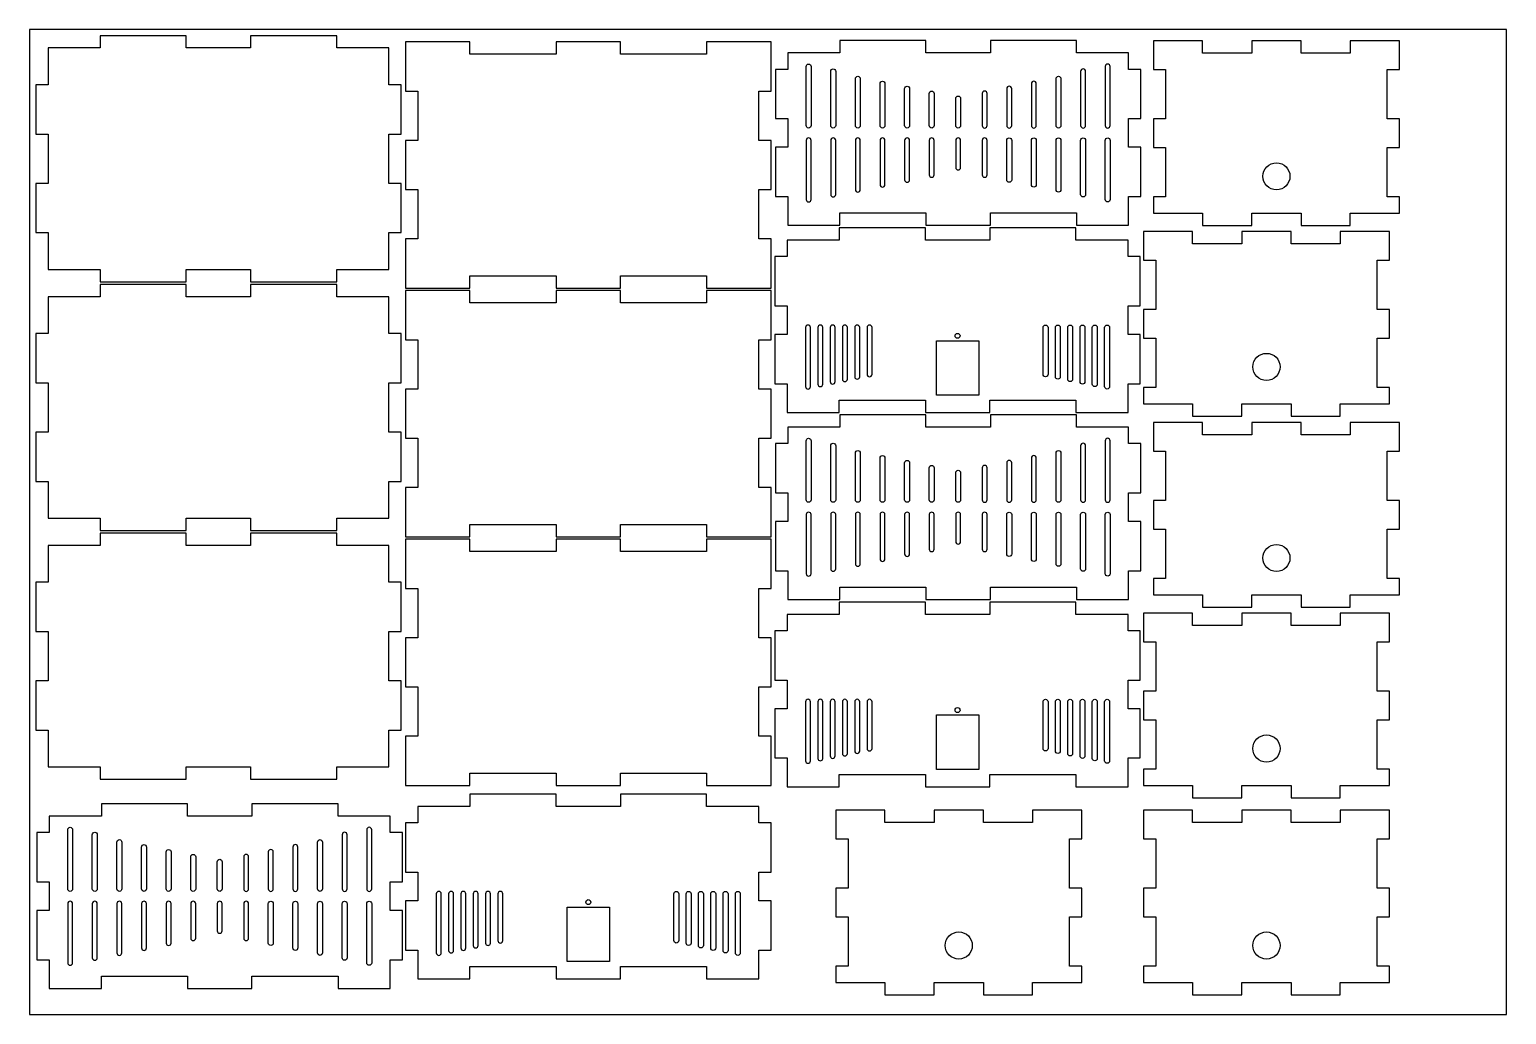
# Model space of a CAD drawing. Header units: millimetres. Extents: x 100 to 700, y -200 to 200.
import ezdxf

# ---------------------------------------------------------------- set-up
doc = ezdxf.new("R2010")
doc.units = ezdxf.units.MM
doc.layers.get('0').update_dxf_attribs({"linetype": 'CONTINUOUS'})

msp = doc.modelspace()

# ---------------------------------------------------------------- linework, layer by layer
for points in [[(100, -200), (700, -200), (700, 200), (100, 200)], [(189.83, 97.51), (224.83, 97.51), (224.83, 102.51), (246, 102.51), (246, 117.51), (251, 117.51), (251, 137.51), (246, 137.51), (246, 157.51), (251, 157.51), (251, 177.51), (246, 177.51), (246, 192.51), (224.83, 192.51), (224.83, 197.51), (189.83, 197.51), (189.83, 192.51), (163.67, 192.51), (163.67, 197.51), (128.67, 197.51), (128.67, 192.51), (107.5, 192.51), (107.5, 177.51), (102.5, 177.51), (102.5, 157.51), (107.5, 157.51), (107.5, 137.51), (102.5, 137.51), (102.5, 117.51), (107.5, 117.51), (107.5, 102.51), (128.67, 102.51), (128.67, 97.51), (163.67, 97.51), (163.67, 102.51), (189.83, 102.51)], [(340.08, 100), (375.08, 100), (375.08, 95), (401.25, 95), (401.25, 115), (396.25, 115), (396.25, 135), (401.25, 135), (401.25, 155), (396.25, 155), (396.25, 175), (401.25, 175), (401.25, 195), (375.08, 195), (375.08, 190), (340.08, 190), (340.08, 195), (313.92, 195), (313.92, 190), (278.92, 190), (278.92, 195), (252.75, 195), (252.75, 175), (257.75, 175), (257.75, 155), (252.75, 155), (252.75, 135), (257.75, 135), (257.75, 115), (252.75, 115), (252.75, 95), (278.92, 95), (278.92, 100), (313.92, 100), (313.92, 95), (340.08, 95)], [(546.5, 163.83), (551.5, 163.83), (551.5, 183.83), (546.5, 183.83), (546.5, 190.5), (525.33, 190.5), (525.33, 195.5), (490.33, 195.5), (490.33, 190.5), (464.17, 190.5), (464.17, 195.5), (429.17, 195.5), (429.17, 190.5), (408, 190.5), (408, 183.83), (403, 183.83), (403, 163.83), (408, 163.83), (408, 152.17), (403, 152.17), (403, 132.17), (408, 132.17), (408, 120.5), (429.17, 120.5), (429.17, 125.5), (464.17, 125.5), (464.17, 120.5), (490.33, 120.5), (490.33, 125.5), (525.33, 125.5), (525.33, 120.5), (546.5, 120.5), (546.5, 132.17), (551.5, 132.17), (551.5, 152.17), (546.5, 152.17)], [(651.55, 183.73), (656.55, 183.73), (656.55, 195.4), (636.55, 195.4), (636.55, 190.4), (616.55, 190.4), (616.55, 195.4), (596.55, 195.4), (596.55, 190.4), (576.55, 190.4), (576.55, 195.4), (556.55, 195.4), (556.55, 183.73), (561.55, 183.73), (561.55, 163.73), (556.55, 163.73), (556.55, 152.06), (561.55, 152.06), (561.55, 132.06), (556.55, 132.06), (556.55, 125.4), (576.55, 125.4), (576.55, 120.4), (596.55, 120.4), (596.55, 125.4), (616.55, 125.4), (616.55, 120.4), (636.55, 120.4), (636.55, 125.4), (656.55, 125.4), (656.55, 132.06), (651.55, 132.06), (651.55, 152.06), (656.55, 152.06), (656.55, 163.73), (651.55, 163.73)], [(546.25, 87.83), (551.25, 87.83), (551.25, 107.83), (546.25, 107.83), (546.25, 114.5), (525.08, 114.5), (525.08, 119.5), (490.08, 119.5), (490.08, 114.5), (463.92, 114.5), (463.92, 119.5), (428.92, 119.5), (428.92, 114.5), (407.75, 114.5), (407.75, 107.83), (402.75, 107.83), (402.75, 87.83), (407.75, 87.83), (407.75, 76.17), (402.75, 76.17), (402.75, 56.17), (407.75, 56.17), (407.75, 44.5), (428.92, 44.5), (428.92, 49.5), (463.92, 49.5), (463.92, 44.5), (490.08, 44.5), (490.08, 49.5), (525.08, 49.5), (525.08, 44.5), (546.25, 44.5), (546.25, 56.17), (551.25, 56.17), (551.25, 76.17), (546.25, 76.17)], [(647.5, 106.33), (652.5, 106.33), (652.5, 118), (632.5, 118), (632.5, 113), (612.5, 113), (612.5, 118), (592.5, 118), (592.5, 113), (572.5, 113), (572.5, 118), (552.5, 118), (552.5, 106.33), (557.5, 106.33), (557.5, 86.33), (552.5, 86.33), (552.5, 74.67), (557.5, 74.67), (557.5, 54.67), (552.5, 54.67), (552.5, 48), (572.5, 48), (572.5, 43), (592.5, 43), (592.5, 48), (612.5, 48), (612.5, 43), (632.5, 43), (632.5, 48), (652.5, 48), (652.5, 54.67), (647.5, 54.67), (647.5, 74.67), (652.5, 74.67), (652.5, 86.33), (647.5, 86.33)], [(189.83, -3.49), (224.83, -3.49), (224.83, 1.51), (246, 1.51), (246, 16.51), (251, 16.51), (251, 36.51), (246, 36.51), (246, 56.51), (251, 56.51), (251, 76.51), (246, 76.51), (246, 91.51), (224.83, 91.51), (224.83, 96.51), (189.83, 96.51), (189.83, 91.51), (163.67, 91.51), (163.67, 96.51), (128.67, 96.51), (128.67, 91.51), (107.5, 91.51), (107.5, 76.51), (102.5, 76.51), (102.5, 56.51), (107.5, 56.51), (107.5, 36.51), (102.5, 36.51), (102.5, 16.51), (107.5, 16.51), (107.5, 1.51), (128.67, 1.51), (128.67, -3.49), (163.67, -3.49), (163.67, 1.51), (189.83, 1.51)], [(340.08, -1), (375.08, -1), (375.08, -6), (401.25, -6), (401.25, 14), (396.25, 14), (396.25, 34), (401.25, 34), (401.25, 54), (396.25, 54), (396.25, 74), (401.25, 74), (401.25, 94), (375.08, 94), (375.08, 89), (340.08, 89), (340.08, 94), (313.92, 94), (313.92, 89), (278.92, 89), (278.92, 94), (252.75, 94), (252.75, 74), (257.75, 74), (257.75, 54), (252.75, 54), (252.75, 34), (257.75, 34), (257.75, 14), (252.75, 14), (252.75, -6), (278.92, -6), (278.92, -1), (313.92, -1), (313.92, -6), (340.08, -6)], [(468.4, 73.62), (485.6, 73.62), (485.6, 51.5), (468.4, 51.5)], [(546.5, 11.83), (551.5, 11.83), (551.5, 31.83), (546.5, 31.83), (546.5, 38.5), (525.33, 38.5), (525.33, 43.5), (490.33, 43.5), (490.33, 38.5), (464.17, 38.5), (464.17, 43.5), (429.17, 43.5), (429.17, 38.5), (408, 38.5), (408, 31.83), (403, 31.83), (403, 11.83), (408, 11.83), (408, 0.17), (403, 0.17), (403, -19.83), (408, -19.83), (408, -31.5), (429.17, -31.5), (429.17, -26.5), (464.17, -26.5), (464.17, -31.5), (490.33, -31.5), (490.33, -26.5), (525.33, -26.5), (525.33, -31.5), (546.5, -31.5), (546.5, -19.83), (551.5, -19.83), (551.5, 0.17), (546.5, 0.17)], [(651.55, 28.73), (656.55, 28.73), (656.55, 40.4), (636.55, 40.4), (636.55, 35.4), (616.55, 35.4), (616.55, 40.4), (596.55, 40.4), (596.55, 35.4), (576.55, 35.4), (576.55, 40.4), (556.55, 40.4), (556.55, 28.73), (561.55, 28.73), (561.55, 8.73), (556.55, 8.73), (556.55, -2.94), (561.55, -2.94), (561.55, -22.94), (556.55, -22.94), (556.55, -29.6), (576.55, -29.6), (576.55, -34.6), (596.55, -34.6), (596.55, -29.6), (616.55, -29.6), (616.55, -34.6), (636.55, -34.6), (636.55, -29.6), (656.55, -29.6), (656.55, -22.94), (651.55, -22.94), (651.55, -2.94), (656.55, -2.94), (656.55, 8.73), (651.55, 8.73)], [(189.83, -104.49), (224.83, -104.49), (224.83, -99.49), (246, -99.49), (246, -84.49), (251, -84.49), (251, -64.49), (246, -64.49), (246, -44.49), (251, -44.49), (251, -24.49), (246, -24.49), (246, -9.49), (224.83, -9.49), (224.83, -4.49), (189.83, -4.49), (189.83, -9.49), (163.67, -9.49), (163.67, -4.49), (128.67, -4.49), (128.67, -9.49), (107.5, -9.49), (107.5, -24.49), (102.5, -24.49), (102.5, -44.49), (107.5, -44.49), (107.5, -64.49), (102.5, -64.49), (102.5, -84.49), (107.5, -84.49), (107.5, -99.49), (128.67, -99.49), (128.67, -104.49), (163.67, -104.49), (163.67, -99.49), (189.83, -99.49)], [(340.08, -102), (375.08, -102), (375.08, -107), (401.25, -107), (401.25, -87), (396.25, -87), (396.25, -67), (401.25, -67), (401.25, -47), (396.25, -47), (396.25, -27), (401.25, -27), (401.25, -7), (375.08, -7), (375.08, -12), (340.08, -12), (340.08, -7), (313.92, -7), (313.92, -12), (278.92, -12), (278.92, -7), (252.75, -7), (252.75, -27), (257.75, -27), (257.75, -47), (252.75, -47), (252.75, -67), (257.75, -67), (257.75, -87), (252.75, -87), (252.75, -107), (278.92, -107), (278.92, -102), (313.92, -102), (313.92, -107), (340.08, -107)], [(546.25, -64.17), (551.25, -64.17), (551.25, -44.17), (546.25, -44.17), (546.25, -37.5), (525.08, -37.5), (525.08, -32.5), (490.08, -32.5), (490.08, -37.5), (463.92, -37.5), (463.92, -32.5), (428.92, -32.5), (428.92, -37.5), (407.75, -37.5), (407.75, -44.17), (402.75, -44.17), (402.75, -64.17), (407.75, -64.17), (407.75, -75.83), (402.75, -75.83), (402.75, -95.83), (407.75, -95.83), (407.75, -107.5), (428.92, -107.5), (428.92, -102.5), (463.92, -102.5), (463.92, -107.5), (490.08, -107.5), (490.08, -102.5), (525.08, -102.5), (525.08, -107.5), (546.25, -107.5), (546.25, -95.83), (551.25, -95.83), (551.25, -75.83), (546.25, -75.83)], [(647.5, -48.67), (652.5, -48.67), (652.5, -37), (632.5, -37), (632.5, -42), (612.5, -42), (612.5, -37), (592.5, -37), (592.5, -42), (572.5, -42), (572.5, -37), (552.5, -37), (552.5, -48.67), (557.5, -48.67), (557.5, -68.67), (552.5, -68.67), (552.5, -80.33), (557.5, -80.33), (557.5, -100.33), (552.5, -100.33), (552.5, -107), (572.5, -107), (572.5, -112), (592.5, -112), (592.5, -107), (612.5, -107), (612.5, -112), (632.5, -112), (632.5, -107), (652.5, -107), (652.5, -100.33), (647.5, -100.33), (647.5, -80.33), (652.5, -80.33), (652.5, -68.67), (647.5, -68.67)], [(468.4, -78.38), (485.6, -78.38), (485.6, -100.5), (468.4, -100.5)], [(396.25, -142.17), (401.25, -142.17), (401.25, -122.17), (396.25, -122.17), (396.25, -115.5), (375.08, -115.5), (375.08, -110.5), (340.08, -110.5), (340.08, -115.5), (313.92, -115.5), (313.92, -110.5), (278.92, -110.5), (278.92, -115.5), (257.75, -115.5), (257.75, -122.17), (252.75, -122.17), (252.75, -142.17), (257.75, -142.17), (257.75, -153.83), (252.75, -153.83), (252.75, -173.83), (257.75, -173.83), (257.75, -185.5), (278.92, -185.5), (278.92, -180.5), (313.92, -180.5), (313.92, -185.5), (340.08, -185.5), (340.08, -180.5), (375.08, -180.5), (375.08, -185.5), (396.25, -185.5), (396.25, -173.83), (401.25, -173.83), (401.25, -153.83), (396.25, -153.83)], [(246.5, -146.17), (251.5, -146.17), (251.5, -126.17), (246.5, -126.17), (246.5, -119.5), (225.33, -119.5), (225.33, -114.5), (190.33, -114.5), (190.33, -119.5), (164.17, -119.5), (164.17, -114.5), (129.17, -114.5), (129.17, -119.5), (108, -119.5), (108, -126.17), (103, -126.17), (103, -146.17), (108, -146.17), (108, -157.83), (103, -157.83), (103, -177.83), (108, -177.83), (108, -189.5), (129.17, -189.5), (129.17, -184.5), (164.17, -184.5), (164.17, -189.5), (190.33, -189.5), (190.33, -184.5), (225.33, -184.5), (225.33, -189.5), (246.5, -189.5), (246.5, -177.83), (251.5, -177.83), (251.5, -157.83), (246.5, -157.83)], [(522.5, -128.67), (527.5, -128.67), (527.5, -117), (507.5, -117), (507.5, -122), (487.5, -122), (487.5, -117), (467.5, -117), (467.5, -122), (447.5, -122), (447.5, -117), (427.5, -117), (427.5, -128.67), (432.5, -128.67), (432.5, -148.67), (427.5, -148.67), (427.5, -160.33), (432.5, -160.33), (432.5, -180.33), (427.5, -180.33), (427.5, -187), (447.5, -187), (447.5, -192), (467.5, -192), (467.5, -187), (487.5, -187), (487.5, -192), (507.5, -192), (507.5, -187), (527.5, -187), (527.5, -180.33), (522.5, -180.33), (522.5, -160.33), (527.5, -160.33), (527.5, -148.67), (522.5, -148.67)], [(647.5, -128.67), (652.5, -128.67), (652.5, -117), (632.5, -117), (632.5, -122), (612.5, -122), (612.5, -117), (592.5, -117), (592.5, -122), (572.5, -122), (572.5, -117), (552.5, -117), (552.5, -128.67), (557.5, -128.67), (557.5, -148.67), (552.5, -148.67), (552.5, -160.33), (557.5, -160.33), (557.5, -180.33), (552.5, -180.33), (552.5, -187), (572.5, -187), (572.5, -192), (592.5, -192), (592.5, -187), (612.5, -187), (612.5, -192), (632.5, -192), (632.5, -187), (652.5, -187), (652.5, -180.33), (647.5, -180.33), (647.5, -160.33), (652.5, -160.33), (652.5, -148.67), (647.5, -148.67)], [(318.4, -156.38), (335.6, -156.38), (335.6, -178.5), (318.4, -178.5)]]:
    msp.add_lwpolyline(points, close=True)
for points in [[(415.5, 161), (415.5, 185, -1), (417.5, 185), (417.5, 161, -1)], [(539, 185, 1), (537, 185), (537, 161, 1), (539, 161)], [(425.5, 161), (425.5, 183, -1), (427.5, 183), (427.5, 161, -1)], [(435.5, 161), (435.5, 180, -1), (437.5, 180), (437.5, 161, -1)], [(517, 161), (517, 180, -1), (519, 180), (519, 161, -1)], [(529, 183, 1), (527, 183), (527, 161, 1), (529, 161)], [(445.5, 161), (445.5, 178, -1), (447.5, 178), (447.5, 161, -1)], [(455.5, 161), (455.5, 176, -1), (457.5, 176), (457.5, 161, -1)], [(465.5, 161), (465.5, 174, -1), (467.5, 174), (467.5, 161, -1)], [(489, 174, 1), (487, 174), (487, 161, 1), (489, 161)], [(499, 176, 1), (497, 176), (497, 161, 1), (499, 161)], [(507, 161, 1), (509, 161), (509, 178, 1), (507, 178)], [(476.25, 161), (476.25, 172, -1), (478.25, 172), (478.25, 161, -1)], [(417.5, 155, 1), (415.5, 155), (415.5, 131, 1), (417.5, 131)], [(427.5, 155, 1), (425.5, 155), (425.5, 133, 1), (427.5, 133)], [(437.5, 155, 1), (435.5, 155), (435.5, 135, 1), (437.5, 135)], [(447.5, 155, 1), (445.5, 155), (445.5, 137, 1), (447.5, 137)], [(457.5, 155, 1), (455.5, 155), (455.5, 139, 1), (457.5, 139)], [(467.5, 155, 1), (465.5, 155), (465.5, 141, 1), (467.5, 141)], [(478.25, 155, 1), (476.25, 155), (476.25, 144, 1), (478.25, 144)], [(489, 155, 1), (487, 155), (487, 141, 1), (489, 141)], [(497, 139), (497, 155, -1), (499, 155), (499, 139, -1)], [(507, 137), (507, 155, -1), (509, 155), (509, 137, -1)], [(519, 155), (519, 135, -1), (517, 135), (517, 155, -1)], [(527, 133), (527, 155, -1), (529, 155), (529, 133, -1)], [(539, 155), (539, 131, -1), (537, 131), (537, 155, -1)], [(417.25, 79, 1), (415.25, 79), (415.25, 55, 1), (417.25, 55)], [(422.25, 79, 1), (420.25, 79), (420.25, 56, 1), (422.25, 56)], [(427.25, 79, 1), (425.25, 79), (425.25, 57, 1), (427.25, 57)], [(432.25, 79, 1), (430.25, 79), (430.25, 58, 1), (432.25, 58)], [(437.25, 79, 1), (435.25, 79), (435.25, 59, 1), (437.25, 59)], [(442.25, 79, 1), (440.25, 79), (440.25, 60, 1), (442.25, 60)], [(511.75, 60), (511.75, 79, -1), (513.75, 79), (513.75, 60, -1)], [(518.75, 79), (518.75, 59, -1), (516.75, 59), (516.75, 79, -1)], [(521.75, 58), (521.75, 79, -1), (523.75, 79), (523.75, 58, -1)], [(526.75, 57), (526.75, 79, -1), (528.75, 79), (528.75, 57, -1)], [(533.75, 79), (533.75, 56, -1), (531.75, 56), (531.75, 79, -1)], [(538.75, 79), (538.75, 55, -1), (536.75, 55), (536.75, 79, -1)], [(415.5, 9), (415.5, 33, -1), (417.5, 33), (417.5, 9, -1)], [(425.5, 9), (425.5, 31, -1), (427.5, 31), (427.5, 9, -1)], [(529, 31, 1), (527, 31), (527, 9, 1), (529, 9)], [(539, 33, 1), (537, 33), (537, 9, 1), (539, 9)], [(435.5, 9), (435.5, 28, -1), (437.5, 28), (437.5, 9, -1)], [(445.5, 9), (445.5, 26, -1), (447.5, 26), (447.5, 9, -1)], [(455.5, 9), (455.5, 24, -1), (457.5, 24), (457.5, 9, -1)], [(499, 24, 1), (497, 24), (497, 9, 1), (499, 9)], [(507, 9, 1), (509, 9), (509, 26, 1), (507, 26)], [(517, 9), (517, 28, -1), (519, 28), (519, 9, -1)], [(465.5, 9), (465.5, 22, -1), (467.5, 22), (467.5, 9, -1)], [(476.25, 9), (476.25, 20, -1), (478.25, 20), (478.25, 9, -1)], [(489, 22, 1), (487, 22), (487, 9, 1), (489, 9)], [(417.5, 3, 1), (415.5, 3), (415.5, -21, 1), (417.5, -21)], [(427.5, 3, 1), (425.5, 3), (425.5, -19, 1), (427.5, -19)], [(437.5, 3, 1), (435.5, 3), (435.5, -17, 1), (437.5, -17)], [(447.5, 3, 1), (445.5, 3), (445.5, -15, 1), (447.5, -15)], [(457.5, 3, 1), (455.5, 3), (455.5, -13, 1), (457.5, -13)], [(467.5, 3, 1), (465.5, 3), (465.5, -11, 1), (467.5, -11)], [(478.25, 3, 1), (476.25, 3), (476.25, -8, 1), (478.25, -8)], [(489, 3, 1), (487, 3), (487, -11, 1), (489, -11)], [(497, -13), (497, 3, -1), (499, 3), (499, -13, -1)], [(507, -15), (507, 3, -1), (509, 3), (509, -15, -1)], [(519, 3), (519, -17, -1), (517, -17), (517, 3, -1)], [(527, -19), (527, 3, -1), (529, 3), (529, -19, -1)], [(539, 3), (539, -21, -1), (537, -21), (537, 3, -1)], [(417.25, -73, 1), (415.25, -73), (415.25, -97, 1), (417.25, -97)], [(422.25, -73, 1), (420.25, -73), (420.25, -96, 1), (422.25, -96)], [(427.25, -73, 1), (425.25, -73), (425.25, -95, 1), (427.25, -95)], [(432.25, -73, 1), (430.25, -73), (430.25, -94, 1), (432.25, -94)], [(437.25, -73, 1), (435.25, -73), (435.25, -93, 1), (437.25, -93)], [(442.25, -73, 1), (440.25, -73), (440.25, -92, 1), (442.25, -92)], [(511.75, -92), (511.75, -73, -1), (513.75, -73), (513.75, -92, -1)], [(518.75, -73), (518.75, -93, -1), (516.75, -93), (516.75, -73, -1)], [(521.75, -94), (521.75, -73, -1), (523.75, -73), (523.75, -94, -1)], [(526.75, -95), (526.75, -73, -1), (528.75, -73), (528.75, -95, -1)], [(533.75, -73), (533.75, -96, -1), (531.75, -96), (531.75, -73, -1)], [(538.75, -73), (538.75, -97, -1), (536.75, -97), (536.75, -73, -1)], [(115.5, -149), (115.5, -125, -1), (117.5, -125), (117.5, -149, -1)], [(229, -127, 1), (227, -127), (227, -149, 1), (229, -149)], [(239, -125, 1), (237, -125), (237, -149, 1), (239, -149)], [(125.5, -149), (125.5, -127, -1), (127.5, -127), (127.5, -149, -1)], [(135.5, -149), (135.5, -130, -1), (137.5, -130), (137.5, -149, -1)], [(145.5, -149), (145.5, -132, -1), (147.5, -132), (147.5, -149, -1)], [(207, -149, 1), (209, -149), (209, -132, 1), (207, -132)], [(217, -149), (217, -130, -1), (219, -130), (219, -149, -1)], [(155.5, -149), (155.5, -134, -1), (157.5, -134), (157.5, -149, -1)], [(165.5, -149), (165.5, -136, -1), (167.5, -136), (167.5, -149, -1)], [(176.25, -149), (176.25, -138, -1), (178.25, -138), (178.25, -149, -1)], [(189, -136, 1), (187, -136), (187, -149, 1), (189, -149)], [(199, -134, 1), (197, -134), (197, -149, 1), (199, -149)], [(267.25, -151, 1), (265.25, -151), (265.25, -175, 1), (267.25, -175)], [(272.25, -151, 1), (270.25, -151), (270.25, -174, 1), (272.25, -174)], [(277.25, -151, 1), (275.25, -151), (275.25, -173, 1), (277.25, -173)], [(282.25, -151, 1), (280.25, -151), (280.25, -172, 1), (282.25, -172)], [(287.25, -151, 1), (285.25, -151), (285.25, -171, 1), (287.25, -171)], [(292.25, -151, 1), (290.25, -151), (290.25, -170, 1), (292.25, -170)], [(361.75, -170), (361.75, -151, -1), (363.75, -151), (363.75, -170, -1)], [(368.75, -151), (368.75, -171, -1), (366.75, -171), (366.75, -151, -1)], [(371.75, -172), (371.75, -151, -1), (373.75, -151), (373.75, -172, -1)], [(376.75, -173), (376.75, -151, -1), (378.75, -151), (378.75, -173, -1)], [(383.75, -151), (383.75, -174, -1), (381.75, -174), (381.75, -151, -1)], [(388.75, -151), (388.75, -175, -1), (386.75, -175), (386.75, -151, -1)], [(117.5, -155, 1), (115.5, -155), (115.5, -179, 1), (117.5, -179)], [(127.5, -155, 1), (125.5, -155), (125.5, -177, 1), (127.5, -177)], [(137.5, -155, 1), (135.5, -155), (135.5, -175, 1), (137.5, -175)], [(147.5, -155, 1), (145.5, -155), (145.5, -173, 1), (147.5, -173)], [(157.5, -155, 1), (155.5, -155), (155.5, -171, 1), (157.5, -171)], [(167.5, -155, 1), (165.5, -155), (165.5, -169, 1), (167.5, -169)], [(178.25, -155, 1), (176.25, -155), (176.25, -166, 1), (178.25, -166)], [(189, -155, 1), (187, -155), (187, -169, 1), (189, -169)], [(197, -171), (197, -155, -1), (199, -155), (199, -171, -1)], [(207, -173), (207, -155, -1), (209, -155), (209, -173, -1)], [(219, -155), (219, -175, -1), (217, -175), (217, -155, -1)], [(227, -177), (227, -155, -1), (229, -155), (229, -177, -1)], [(239, -155), (239, -179, -1), (237, -179), (237, -155, -1)]]:
    msp.add_lwpolyline(points, format="xyb", close=True)
for centre, radius in [((606.55, 140.4), 5.5), ((477, 75.62), 1), ((602.5, 63), 5.5), ((606.55, -14.6), 5.5), ((477, -76.38), 1), ((602.5, -92), 5.5), ((327, -154.38), 1), ((477.5, -172), 5.5), ((602.5, -172), 5.5)]:
    msp.add_circle(centre, radius)

doc.saveas('drawing.dxf')
